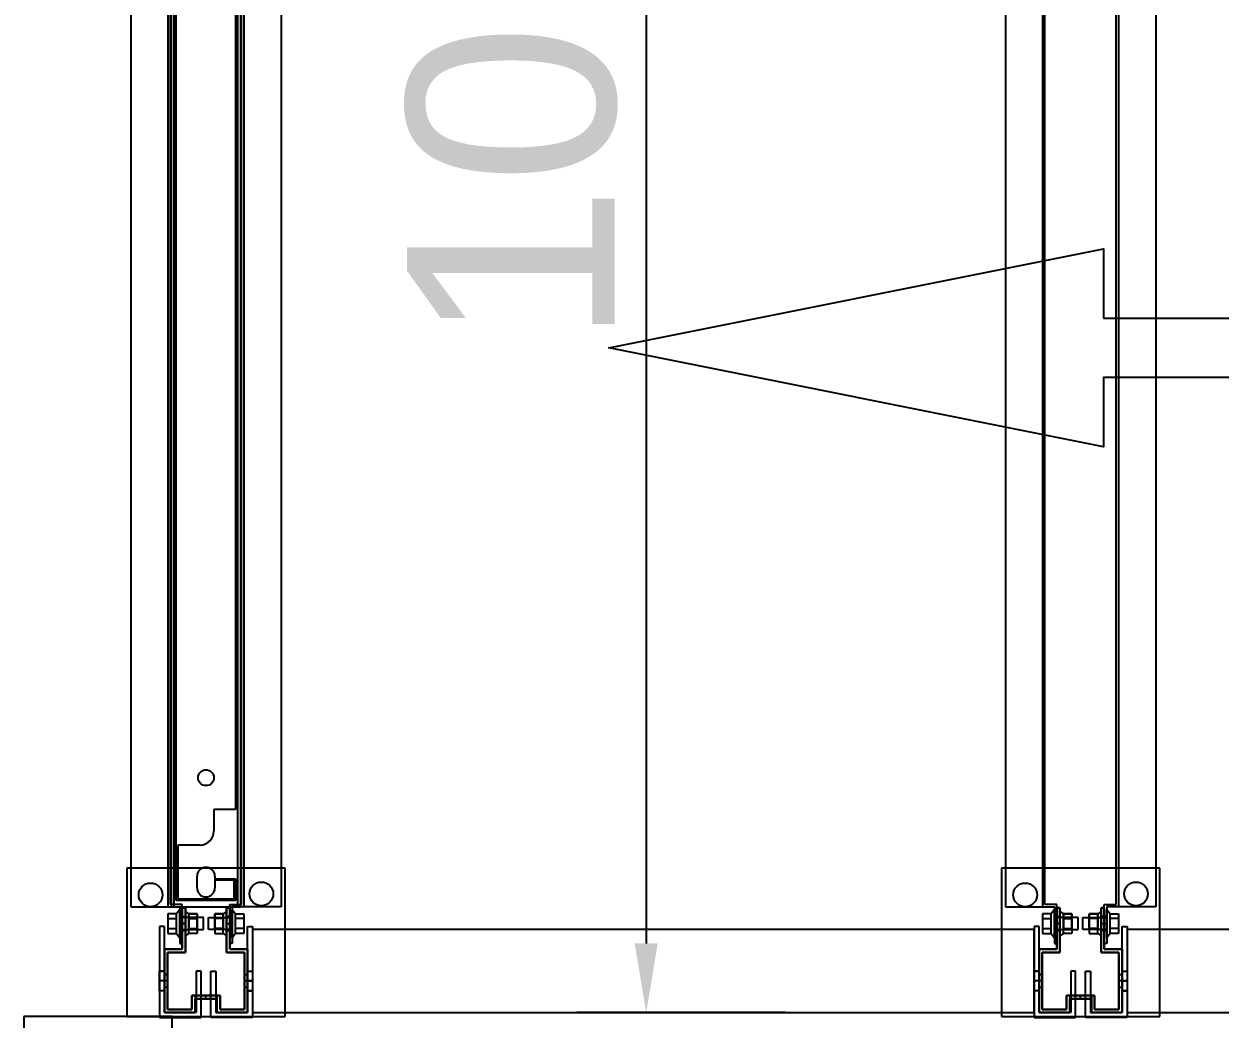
# Model space of a CAD drawing. Header units: millimetres. Extents: x 15382 to 37298, y 7351 to 31127.
# Drawn here: x 30853 to 31457, y 23389 to 23892 of the extents above; entities that cross this region are included whole.
import ezdxf

# ---------------------------------------------------------------- set-up
doc = ezdxf.new("R2010")
doc.units = ezdxf.units.MM
for name, color, linetype in [('111', 7, 'Continuous'), ('113', 3, 'Continuous'), ('114', 6, 'Continuous'), ('115', 30, 'Continuous'), ('116', 12, 'Continuous'), ('444-2', 5, 'Continuous'), ('6', 7, 'Continuous'), ('M40', 3, 'Continuous'), ('M6', 7, 'Continuous'), ('動線', 6, 'Continuous'), ('標註', 252, 'Continuous')]:
    doc.layers.add(name, color=color, linetype=linetype)
doc.styles.get("Standard").update_dxf_attribs({"font": 'arial.ttf'})
doc.dimstyles.new('ISO-25', dxfattribs={"dimtxt": 2.5, "dimasz": 2.5, "dimexe": 1.25, "dimexo": 0.625, "dimtad": 1, "dimtxsty": 'Standard', "dimcen": 2.5, "dimadec": 0, "dimazin": 0, "dimtfac": 1, "dimtmove": 0, "dimatfit": 3, "dimfxl": 1, "dimarcsym": 0})

# ---------------------------------------------------------------- blocks, each defined once
blk = doc.blocks.new('*D129')
at = {"layer": 'Defpoints', "color": 0, "transparency": 16777216}
for p in [(31244.66, 24392.57), (31167.3, 23392.57), (31244.66, 23392.57)]:
    blk.add_point(p, dxfattribs=at)
at = {"layer": '標註', "color": 0, "lineweight": -2, "transparency": 16777216}
for p, q in [((31237.66, 24392.57), (31132.3, 24392.57)), ((31167.3, 24357.57), (31167.3, 23427.57)), ((31237.66, 23392.57), (31132.3, 23392.57))]:
    blk.add_line(p, q, dxfattribs=at)
at = {"layer": '標註', "color": 0, "transparency": 16777216}
for points in [[(31161.47, 24357.57), (31173.14, 24357.57), (31167.3, 24392.57)], [(31161.47, 23427.57), (31173.14, 23427.57), (31167.3, 23392.57)]]:
    blk.add_solid(points, dxfattribs=at)
at = {"layer": '標註', "color": 0, "transparency": 16777216, "insert": (31099.69, 23892.57), "char_height": 105, "attachment_point": 5, "rotation": 90}
blk.add_mtext('1000', dxfattribs=at)

msp = doc.modelspace()

# ---------------------------------------------------------------- linework, layer by layer
at = {"layer": '111'}
for p, q in [((30927.218, 24340.065), (30927.218, 23446.065)), ((30927.218, 24340.065), (30927.218, 23446.065)), ((30962.418, 23446.065), (30962.418, 24340.065)), ((30962.418, 23446.065), (30962.418, 24340.065)), ((30940.318, 23455.565), (30940.318, 23461.565)), ((30940.318, 23455.565), (30940.318, 23461.565)), ((30944.818, 23466.065), (30944.818, 23466.065)), ((30944.818, 23466.065), (30944.818, 23466.065)), ((30949.318, 23461.565), (30949.318, 23455.565)), ((30949.318, 23461.565), (30949.318, 23455.565)), ((30944.818, 23451.065), (30944.818, 23451.065)), ((30944.818, 23451.065), (30944.818, 23451.065)), ((30927.218, 23446.065), (30962.418, 23446.065)), ((30927.218, 23446.065), (30962.418, 23446.065))]:
    msp.add_line(p, q, dxfattribs=at)
for centre, start, end in [((30944.818, 23461.565), 90, 180), ((30944.818, 23461.565), 90, 180), ((30944.818, 23461.565), 0, 90), ((30944.818, 23461.565), 0, 90), ((30944.818, 23455.565), 180, 270), ((30944.818, 23455.565), 180, 270), ((30944.818, 23455.565), 270, 0), ((30944.818, 23455.565), 270, 0)]:
    msp.add_arc(centre, 4.5, start, end, dxfattribs=at)
at = {"layer": '113'}
for p, q in [((30984.818, 23465.565), (30904.818, 23465.565)), ((30904.818, 23465.565), (30904.818, 23390.565)), ((30984.818, 23390.565), (30984.818, 23465.565)), ((31426.818, 23465.565), (31346.818, 23465.565)), ((31346.818, 23465.565), (31346.818, 23390.565)), ((31426.818, 23390.565), (31426.818, 23465.565)), ((30927.817, 23390.565), (30852.817, 23390.565)), ((30852.817, 23390.565), (30852.817, 23310.565)), ((30904.818, 23390.565), (30984.818, 23390.565)), ((30927.817, 23310.565), (30927.817, 23390.565)), ((31346.818, 23390.565), (31426.818, 23390.565))]:
    msp.add_line(p, q, dxfattribs=at)
at = {"layer": '113', "lineweight": -3}
for centre in [(30916.818, 23452.065), (30972.818, 23452.565), (31358.818, 23452.065), (31414.818, 23452.565)]:
    msp.add_circle(centre, 6, dxfattribs=at)
at = {"layer": '114'}
for points in [[(31363.318, 23434.565), (30968.318, 23434.565), (30968.318, 23392.565), (31363.318, 23392.565)], [(32285.318, 23434.565), (31410.318, 23434.565), (31410.318, 23392.565), (32285.318, 23392.565)]]:
    msp.add_lwpolyline(points, close=True, dxfattribs=at)
at = {"layer": '115'}
for p, q in [((30906.818, 24339.065), (30906.818, 23446.065)), ((30925.618, 24339.065), (30925.618, 23446.065)), ((30926.818, 23447.265), (30926.818, 24337.865)), ((30926.818, 23447.265), (30926.818, 24337.865)), ((30962.818, 23447.265), (30962.818, 24337.865)), ((30962.818, 23447.265), (30962.818, 24337.865)), ((30964.018, 24339.065), (30964.018, 23446.065)), ((30982.818, 24339.065), (30982.818, 23446.065)), ((31348.818, 24339.065), (31348.818, 23446.065)), ((31367.618, 24339.065), (31367.618, 23446.065)), ((31368.818, 23447.265), (31368.818, 24337.865)), ((31368.818, 23447.265), (31368.818, 24337.865)), ((31404.818, 23447.265), (31404.818, 24337.865)), ((31404.818, 23447.265), (31404.818, 24337.865)), ((31406.018, 24339.065), (31406.018, 23446.065)), ((31424.818, 24339.065), (31424.818, 23446.065)), ((30906.818, 23446.065), (30931.618, 23446.065)), ((30925.618, 23446.065), (30931.618, 23446.065)), ((30932.818, 23447.265), (30926.818, 23447.265)), ((30932.818, 23447.265), (30926.818, 23447.265)), ((30931.618, 23446.065), (30931.618, 23427.565)), ((30931.618, 23446.065), (30931.618, 23427.565)), ((30932.818, 23427.565), (30932.818, 23447.265)), ((30932.818, 23427.565), (30932.818, 23447.265)), ((30956.818, 23427.565), (30956.818, 23447.265)), ((30956.818, 23447.265), (30962.818, 23447.265)), ((30956.818, 23427.565), (30956.818, 23447.265)), ((30956.818, 23447.265), (30962.818, 23447.265)), ((30958.018, 23446.065), (30958.018, 23427.565)), ((30964.018, 23446.065), (30958.018, 23446.065)), ((30958.018, 23446.065), (30958.018, 23427.565)), ((30982.818, 23446.065), (30958.018, 23446.065)), ((31348.818, 23446.065), (31373.618, 23446.065)), ((31367.618, 23446.065), (31373.618, 23446.065)), ((31374.818, 23447.265), (31368.818, 23447.265)), ((31374.818, 23447.265), (31368.818, 23447.265)), ((31373.618, 23446.065), (31373.618, 23427.565)), ((31373.618, 23446.065), (31373.618, 23427.565)), ((31374.818, 23427.565), (31374.818, 23447.265)), ((31374.818, 23427.565), (31374.818, 23447.265)), ((31398.818, 23427.565), (31398.818, 23447.265)), ((31398.818, 23447.265), (31404.818, 23447.265)), ((31398.818, 23427.565), (31398.818, 23447.265)), ((31398.818, 23447.265), (31404.818, 23447.265)), ((31400.018, 23446.065), (31400.018, 23427.565)), ((31406.018, 23446.065), (31400.018, 23446.065)), ((31400.018, 23446.065), (31400.018, 23427.565)), ((31424.818, 23446.065), (31400.018, 23446.065)), ((30931.618, 23427.565), (30932.818, 23427.565)), ((30931.618, 23427.565), (30932.818, 23427.565)), ((30958.018, 23427.565), (30956.818, 23427.565)), ((30958.018, 23427.565), (30956.818, 23427.565)), ((31373.618, 23427.565), (31374.818, 23427.565)), ((31373.618, 23427.565), (31374.818, 23427.565)), ((31400.018, 23427.565), (31398.818, 23427.565)), ((31400.018, 23427.565), (31398.818, 23427.565))]:
    msp.add_line(p, q, dxfattribs=at)
at = {"layer": '115', "lineweight": -3}
for p, q in [((30931.618, 23434.065), (30931.618, 23441.065)), ((30931.618, 23441.065), (30932.818, 23441.065)), ((30931.618, 23437.565), (30931.618, 23441.065)), ((30931.618, 23441.065), (30932.818, 23441.065)), ((30932.818, 23437.565), (30931.618, 23437.565)), ((30932.818, 23441.065), (30932.818, 23434.065)), ((30932.818, 23441.065), (30932.818, 23437.565)), ((30958.018, 23441.065), (30956.818, 23441.065)), ((30956.818, 23441.065), (30956.818, 23434.065)), ((30958.018, 23441.065), (30956.818, 23441.065)), ((30956.818, 23441.065), (30956.818, 23437.565)), ((30956.818, 23437.565), (30958.018, 23437.565)), ((30958.018, 23434.065), (30958.018, 23441.065)), ((30958.018, 23437.565), (30958.018, 23441.065)), ((31373.618, 23434.065), (31373.618, 23441.065)), ((31373.618, 23441.065), (31374.818, 23441.065)), ((31373.618, 23437.565), (31373.618, 23441.065)), ((31373.618, 23441.065), (31374.818, 23441.065)), ((31374.818, 23437.565), (31373.618, 23437.565)), ((31374.818, 23441.065), (31374.818, 23434.065)), ((31374.818, 23441.065), (31374.818, 23437.565)), ((31400.018, 23441.065), (31398.818, 23441.065)), ((31398.818, 23441.065), (31398.818, 23434.065)), ((31400.018, 23441.065), (31398.818, 23441.065)), ((31398.818, 23441.065), (31398.818, 23437.565)), ((31398.818, 23437.565), (31400.018, 23437.565)), ((31400.018, 23434.065), (31400.018, 23441.065)), ((31400.018, 23437.565), (31400.018, 23441.065)), ((30932.818, 23434.065), (30931.618, 23434.065)), ((30956.818, 23434.065), (30958.018, 23434.065)), ((31374.818, 23434.065), (31373.618, 23434.065)), ((31398.818, 23434.065), (31400.018, 23434.065))]:
    msp.add_line(p, q, dxfattribs=at)
at = {"layer": '116'}
for p, q in [((30923.818, 23436.065), (30921.318, 23436.065)), ((30921.318, 23436.065), (30921.318, 23390.065)), ((30923.818, 23392.565), (30923.818, 23436.065)), ((30965.818, 23392.565), (30965.818, 23436.065)), ((30965.818, 23436.065), (30968.318, 23436.065)), ((30968.318, 23436.065), (30968.318, 23390.065)), ((31365.818, 23436.065), (31363.318, 23436.065)), ((31363.318, 23436.065), (31363.318, 23390.065)), ((31365.818, 23392.565), (31365.818, 23436.065)), ((31407.818, 23392.565), (31407.818, 23436.065)), ((31407.818, 23436.065), (31410.318, 23436.065)), ((31410.318, 23436.065), (31410.318, 23390.065)), ((30923.818, 23413.543), (30921.318, 23413.543)), ((30942.318, 23413.565), (30939.818, 23413.565)), ((30939.818, 23413.565), (30939.818, 23392.565)), ((30942.318, 23390.065), (30942.318, 23413.565)), ((30947.318, 23390.065), (30947.318, 23413.565)), ((30947.318, 23413.565), (30949.818, 23413.565)), ((30949.818, 23413.565), (30949.818, 23392.565)), ((30965.818, 23413.543), (30968.318, 23413.543)), ((31365.818, 23413.543), (31363.318, 23413.543)), ((31384.318, 23413.565), (31381.818, 23413.565)), ((31381.818, 23413.565), (31381.818, 23392.565)), ((31384.318, 23390.065), (31384.318, 23413.565)), ((31389.318, 23390.065), (31389.318, 23413.565)), ((31389.318, 23413.565), (31391.818, 23413.565)), ((31391.818, 23413.565), (31391.818, 23392.565)), ((31407.818, 23413.543), (31410.318, 23413.543)), ((30923.818, 23408.565), (30921.318, 23408.565)), ((30965.818, 23408.565), (30968.318, 23408.565)), ((31365.818, 23408.565), (31363.318, 23408.565)), ((31407.818, 23408.565), (31410.318, 23408.565)), ((30923.818, 23403.587), (30921.318, 23403.587)), ((30965.818, 23403.587), (30968.318, 23403.587)), ((31365.818, 23403.587), (31363.318, 23403.587)), ((31407.818, 23403.587), (31410.318, 23403.587)), ((30921.318, 23390.065), (30940.818, 23390.065)), ((30939.818, 23392.565), (30923.818, 23392.565)), ((30939.818, 23390.065), (30942.318, 23390.065)), ((30949.818, 23390.065), (30947.318, 23390.065)), ((30968.318, 23390.065), (30948.818, 23390.065)), ((30949.818, 23392.565), (30965.818, 23392.565)), ((31363.318, 23390.065), (31382.818, 23390.065)), ((31381.818, 23392.565), (31365.818, 23392.565)), ((31381.818, 23390.065), (31384.318, 23390.065)), ((31391.818, 23390.065), (31389.318, 23390.065)), ((31410.318, 23390.065), (31390.818, 23390.065)), ((31391.818, 23392.565), (31407.818, 23392.565))]:
    msp.add_line(p, q, dxfattribs=at)
at = {"layer": '116', "lineweight": -3}
for p, q in [((30921.318, 23403.587), (30921.318, 23413.543)), ((30921.318, 23413.543), (30923.818, 23413.543)), ((30921.318, 23408.565), (30921.318, 23413.543)), ((30921.318, 23413.543), (30923.818, 23413.543)), ((30923.818, 23413.543), (30923.818, 23403.587)), ((30923.818, 23413.543), (30923.818, 23408.565)), ((30965.818, 23408.565), (30965.818, 23413.543)), ((30965.818, 23413.543), (30968.318, 23413.543)), ((30965.818, 23403.587), (30965.818, 23413.543)), ((30965.818, 23413.543), (30968.318, 23413.543)), ((30968.318, 23413.543), (30968.318, 23408.565)), ((30968.318, 23413.543), (30968.318, 23403.587)), ((31363.318, 23403.587), (31363.318, 23413.543)), ((31363.318, 23413.543), (31365.818, 23413.543)), ((31363.318, 23408.565), (31363.318, 23413.543)), ((31363.318, 23413.543), (31365.818, 23413.543)), ((31365.818, 23413.543), (31365.818, 23403.587)), ((31365.818, 23413.543), (31365.818, 23408.565)), ((31407.818, 23408.565), (31407.818, 23413.543)), ((31407.818, 23413.543), (31410.318, 23413.543)), ((31407.818, 23403.587), (31407.818, 23413.543)), ((31407.818, 23413.543), (31410.318, 23413.543)), ((31410.318, 23413.543), (31410.318, 23408.565)), ((31410.318, 23413.543), (31410.318, 23403.587)), ((30923.818, 23408.565), (30921.318, 23408.565)), ((30968.318, 23408.565), (30965.818, 23408.565)), ((31365.818, 23408.565), (31363.318, 23408.565)), ((31410.318, 23408.565), (31407.818, 23408.565)), ((30923.818, 23403.587), (30921.318, 23403.587)), ((30968.318, 23403.587), (30965.818, 23403.587)), ((31365.818, 23403.587), (31363.318, 23403.587)), ((31410.318, 23403.587), (31407.818, 23403.587))]:
    msp.add_line(p, q, dxfattribs=at)
at = {"layer": '444-2'}
for p, q in [((30929.818, 23449.265), (30929.818, 23993.265)), ((30959.818, 23947.265), (30959.818, 23495.265)), ((30959.818, 23495.265), (30948.818, 23495.265)), ((30948.818, 23495.265), (30948.818, 23484.265)), ((30941.818, 23477.265), (30930.618, 23477.265)), ((30930.618, 23477.265), (30930.618, 23450.065)), ((30949.818, 23459.465), (30949.818, 23460.265)), ((30949.818, 23460.265), (30959.818, 23460.265)), ((30959.018, 23459.465), (30949.818, 23459.465)), ((30959.018, 23450.065), (30959.018, 23459.465)), ((30959.818, 23460.265), (30959.818, 23449.265)), ((30929.818, 23449.265), (30929.818, 23450.065)), ((30930.618, 23449.265), (30929.818, 23449.265)), ((30959.818, 23449.265), (30929.818, 23449.265)), ((30930.618, 23450.065), (30959.018, 23450.065))]:
    msp.add_line(p, q, dxfattribs=at)
msp.add_circle((30944.818, 23511.265), 4, dxfattribs=at)
msp.add_arc((30941.818, 23484.265), 7, 270, 0, dxfattribs=at)
at = {"layer": '6'}
for p, q in [((30927.218, 24340.065), (30927.218, 23446.065)), ((30928.818, 23446.065), (30928.818, 24340.065)), ((30960.818, 24340.065), (30960.818, 23446.065)), ((30962.418, 23446.065), (30962.418, 24340.065)), ((30927.218, 23446.065), (30928.818, 23446.065)), ((30960.818, 23446.065), (30962.418, 23446.065))]:
    msp.add_line(p, q, dxfattribs=at)
at = {"layer": 'M40'}
for p, q in [((30934.418, 23445.565), (30932.818, 23445.565)), ((30932.818, 23445.565), (30932.818, 23424.565)), ((30932.818, 23424.565), (30932.818, 23445.565)), ((30932.818, 23445.565), (30934.418, 23445.565)), ((30934.418, 23422.965), (30934.418, 23445.565)), ((30934.418, 23445.565), (30934.418, 23422.965)), ((30956.818, 23445.565), (30955.218, 23445.565)), ((30955.218, 23445.565), (30955.218, 23422.965)), ((30955.218, 23422.965), (30955.218, 23445.565)), ((30955.218, 23445.565), (30956.818, 23445.565)), ((30956.818, 23424.565), (30956.818, 23445.565)), ((30956.818, 23445.565), (30956.818, 23424.565)), ((31376.418, 23445.565), (31374.818, 23445.565)), ((31374.818, 23445.565), (31374.818, 23424.565)), ((31374.818, 23424.565), (31374.818, 23445.565)), ((31374.818, 23445.565), (31376.418, 23445.565)), ((31376.418, 23422.965), (31376.418, 23445.565)), ((31376.418, 23445.565), (31376.418, 23422.965)), ((31398.818, 23445.565), (31397.218, 23445.565)), ((31397.218, 23445.565), (31397.218, 23422.965)), ((31397.218, 23422.965), (31397.218, 23445.565)), ((31397.218, 23445.565), (31398.818, 23445.565)), ((31398.818, 23424.565), (31398.818, 23445.565)), ((31398.818, 23445.565), (31398.818, 23424.565)), ((30932.818, 23441.065), (30934.418, 23441.065)), ((30932.818, 23437.565), (30934.418, 23437.565)), ((30955.218, 23441.065), (30956.818, 23441.065)), ((30955.218, 23437.565), (30956.818, 23437.565)), ((31374.818, 23441.065), (31376.418, 23441.065)), ((31374.818, 23437.565), (31376.418, 23437.565)), ((31397.218, 23441.065), (31398.818, 23441.065)), ((31397.218, 23437.565), (31398.818, 23437.565)), ((30932.818, 23434.065), (30934.418, 23434.065)), ((30955.218, 23434.065), (30956.818, 23434.065)), ((31374.818, 23434.065), (31376.418, 23434.065)), ((31397.218, 23434.065), (31398.818, 23434.065)), ((30932.818, 23424.565), (30923.818, 23424.565)), ((30923.818, 23424.565), (30923.818, 23392.565)), ((30923.818, 23392.565), (30923.818, 23424.565)), ((30923.818, 23424.565), (30932.818, 23424.565)), ((30934.418, 23422.965), (30934.418, 23424.565)), ((30955.218, 23422.965), (30955.218, 23424.565)), ((30965.818, 23424.565), (30956.818, 23424.565)), ((30956.818, 23424.565), (30965.818, 23424.565)), ((30965.818, 23392.565), (30965.818, 23424.565)), ((30965.818, 23424.565), (30965.818, 23392.565)), ((31374.818, 23424.565), (31365.818, 23424.565)), ((31365.818, 23424.565), (31365.818, 23392.565)), ((31365.818, 23392.565), (31365.818, 23424.565)), ((31365.818, 23424.565), (31374.818, 23424.565)), ((31376.418, 23422.965), (31376.418, 23424.565)), ((31397.218, 23422.965), (31397.218, 23424.565)), ((31407.818, 23424.565), (31398.818, 23424.565)), ((31398.818, 23424.565), (31407.818, 23424.565)), ((31407.818, 23392.565), (31407.818, 23424.565)), ((31407.818, 23424.565), (31407.818, 23392.565)), ((30925.418, 23394.165), (30925.418, 23422.965)), ((30925.418, 23422.965), (30934.418, 23422.965)), ((30934.418, 23422.965), (30925.418, 23422.965)), ((30925.418, 23422.965), (30925.418, 23394.165)), ((30932.818, 23422.965), (30934.418, 23422.965)), ((30955.218, 23422.965), (30964.218, 23422.965)), ((30956.818, 23422.965), (30955.218, 23422.965)), ((30964.218, 23422.965), (30955.218, 23422.965)), ((30964.218, 23422.965), (30964.218, 23394.165)), ((30964.218, 23394.165), (30964.218, 23422.965)), ((31367.418, 23394.165), (31367.418, 23422.965)), ((31367.418, 23422.965), (31376.418, 23422.965)), ((31376.418, 23422.965), (31367.418, 23422.965)), ((31367.418, 23422.965), (31367.418, 23394.165)), ((31374.818, 23422.965), (31376.418, 23422.965)), ((31397.218, 23422.965), (31406.218, 23422.965)), ((31398.818, 23422.965), (31397.218, 23422.965)), ((31406.218, 23422.965), (31397.218, 23422.965)), ((31406.218, 23422.965), (31406.218, 23394.165)), ((31406.218, 23394.165), (31406.218, 23422.965)), ((30925.418, 23411.815), (30923.818, 23411.815)), ((30925.418, 23408.565), (30923.818, 23408.565)), ((31367.418, 23411.815), (31365.818, 23411.815)), ((31367.418, 23408.565), (31365.818, 23408.565)), ((30925.418, 23405.315), (30923.818, 23405.315)), ((30951.918, 23401.165), (30937.718, 23401.165)), ((30937.718, 23401.165), (30937.718, 23394.165)), ((30937.718, 23394.165), (30937.718, 23401.165)), ((30937.718, 23401.165), (30951.918, 23401.165)), ((30950.318, 23399.565), (30950.318, 23401.165)), ((30951.918, 23394.165), (30951.918, 23401.165)), ((30951.918, 23401.165), (30951.918, 23394.165)), ((31367.418, 23405.315), (31365.818, 23405.315)), ((31393.918, 23401.165), (31379.718, 23401.165)), ((31379.718, 23401.165), (31379.718, 23394.165)), ((31379.718, 23394.165), (31379.718, 23401.165)), ((31379.718, 23401.165), (31393.918, 23401.165)), ((31392.318, 23399.565), (31392.318, 23401.165)), ((31393.918, 23394.165), (31393.918, 23401.165)), ((31393.918, 23401.165), (31393.918, 23394.165)), ((30937.718, 23394.165), (30925.418, 23394.165)), ((30925.418, 23394.165), (30937.718, 23394.165)), ((30939.318, 23392.565), (30939.318, 23399.565)), ((30939.318, 23399.565), (30950.318, 23399.565)), ((30950.318, 23399.565), (30939.318, 23399.565)), ((30939.318, 23399.565), (30939.318, 23392.565)), ((30950.318, 23399.565), (30950.318, 23392.565)), ((30950.318, 23392.565), (30950.318, 23399.565)), ((30964.218, 23394.165), (30951.918, 23394.165)), ((30951.918, 23394.165), (30964.218, 23394.165)), ((31379.718, 23394.165), (31367.418, 23394.165)), ((31367.418, 23394.165), (31379.718, 23394.165)), ((31381.318, 23392.565), (31381.318, 23399.565)), ((31381.318, 23399.565), (31392.318, 23399.565)), ((31392.318, 23399.565), (31381.318, 23399.565)), ((31381.318, 23399.565), (31381.318, 23392.565)), ((31392.318, 23399.565), (31392.318, 23392.565)), ((31392.318, 23392.565), (31392.318, 23399.565)), ((31406.218, 23394.165), (31393.918, 23394.165)), ((31393.918, 23394.165), (31406.218, 23394.165)), ((30923.818, 23392.565), (30939.318, 23392.565)), ((30939.318, 23392.565), (30923.818, 23392.565)), ((30950.318, 23392.565), (30965.818, 23392.565)), ((30965.818, 23392.565), (30950.318, 23392.565)), ((31365.818, 23392.565), (31381.318, 23392.565)), ((31381.318, 23392.565), (31365.818, 23392.565)), ((31392.318, 23392.565), (31407.818, 23392.565)), ((31407.818, 23392.565), (31392.318, 23392.565))]:
    msp.add_line(p, q, dxfattribs=at)
at = {"layer": 'M40', "lineweight": -3}
for p, q in [((30932.818, 23434.065), (30932.818, 23441.065)), ((30932.818, 23441.065), (30934.418, 23441.065)), ((30932.818, 23437.565), (30932.818, 23441.065)), ((30932.818, 23441.065), (30934.418, 23441.065)), ((30934.418, 23437.565), (30932.818, 23437.565)), ((30934.418, 23441.065), (30934.418, 23434.065)), ((30934.418, 23441.065), (30934.418, 23437.565)), ((30956.818, 23441.065), (30955.218, 23441.065)), ((30955.218, 23441.065), (30955.218, 23434.065)), ((30956.818, 23441.065), (30955.218, 23441.065)), ((30955.218, 23441.065), (30955.218, 23437.565)), ((30955.218, 23437.565), (30956.818, 23437.565)), ((30956.818, 23434.065), (30956.818, 23441.065)), ((30956.818, 23437.565), (30956.818, 23441.065)), ((31374.818, 23434.065), (31374.818, 23441.065)), ((31374.818, 23441.065), (31376.418, 23441.065)), ((31374.818, 23437.565), (31374.818, 23441.065)), ((31374.818, 23441.065), (31376.418, 23441.065)), ((31376.418, 23437.565), (31374.818, 23437.565)), ((31376.418, 23441.065), (31376.418, 23434.065)), ((31376.418, 23441.065), (31376.418, 23437.565)), ((31398.818, 23441.065), (31397.218, 23441.065)), ((31397.218, 23441.065), (31397.218, 23434.065)), ((31398.818, 23441.065), (31397.218, 23441.065)), ((31397.218, 23441.065), (31397.218, 23437.565)), ((31397.218, 23437.565), (31398.818, 23437.565)), ((31398.818, 23434.065), (31398.818, 23441.065)), ((31398.818, 23437.565), (31398.818, 23441.065)), ((30934.418, 23434.065), (30932.818, 23434.065)), ((30955.218, 23434.065), (30956.818, 23434.065)), ((31376.418, 23434.065), (31374.818, 23434.065)), ((31397.218, 23434.065), (31398.818, 23434.065)), ((30923.818, 23405.315), (30923.818, 23411.815)), ((30923.818, 23411.815), (30925.418, 23411.815)), ((30923.818, 23408.565), (30923.818, 23411.815)), ((30923.818, 23411.815), (30925.418, 23411.815)), ((30925.418, 23408.565), (30923.818, 23408.565)), ((30925.418, 23411.815), (30925.418, 23405.315)), ((30925.418, 23411.815), (30925.418, 23408.565)), ((30964.218, 23405.315), (30964.218, 23411.815)), ((30964.218, 23411.815), (30965.818, 23411.815)), ((30964.218, 23408.565), (30964.218, 23411.815)), ((30964.218, 23411.815), (30965.818, 23411.815)), ((30965.818, 23408.565), (30964.218, 23408.565)), ((30965.818, 23411.815), (30965.818, 23405.315)), ((30965.818, 23411.815), (30965.818, 23408.565)), ((31365.818, 23405.315), (31365.818, 23411.815)), ((31365.818, 23411.815), (31367.418, 23411.815)), ((31365.818, 23408.565), (31365.818, 23411.815)), ((31365.818, 23411.815), (31367.418, 23411.815)), ((31367.418, 23408.565), (31365.818, 23408.565)), ((31367.418, 23411.815), (31367.418, 23405.315)), ((31367.418, 23411.815), (31367.418, 23408.565)), ((31406.218, 23405.315), (31406.218, 23411.815)), ((31406.218, 23411.815), (31407.818, 23411.815)), ((31406.218, 23408.565), (31406.218, 23411.815)), ((31406.218, 23411.815), (31407.818, 23411.815)), ((31407.818, 23408.565), (31406.218, 23408.565)), ((31407.818, 23411.815), (31407.818, 23405.315)), ((31407.818, 23411.815), (31407.818, 23408.565)), ((30925.418, 23405.315), (30923.818, 23405.315)), ((30950.318, 23401.165), (30939.318, 23401.165)), ((30939.318, 23401.165), (30939.318, 23399.565)), ((30944.818, 23401.165), (30950.318, 23401.165)), ((30944.818, 23399.565), (30944.818, 23401.165)), ((30950.318, 23399.565), (30950.318, 23401.165)), ((30950.318, 23401.165), (30950.318, 23399.565)), ((30965.818, 23405.315), (30964.218, 23405.315)), ((31367.418, 23405.315), (31365.818, 23405.315)), ((31392.318, 23401.165), (31381.318, 23401.165)), ((31381.318, 23401.165), (31381.318, 23399.565)), ((31386.818, 23401.165), (31392.318, 23401.165)), ((31386.818, 23399.565), (31386.818, 23401.165)), ((31392.318, 23399.565), (31392.318, 23401.165)), ((31392.318, 23401.165), (31392.318, 23399.565)), ((31407.818, 23405.315), (31406.218, 23405.315)), ((30939.318, 23399.565), (30950.318, 23399.565)), ((30950.318, 23399.565), (30944.818, 23399.565)), ((31381.318, 23399.565), (31392.318, 23399.565)), ((31392.318, 23399.565), (31386.818, 23399.565))]:
    msp.add_line(p, q, dxfattribs=at)
at = {"layer": 'M6'}
for p, q in [((30929.918, 23442.565), (30925.618, 23442.565)), ((30925.618, 23442.565), (30925.618, 23432.565)), ((30929.918, 23442.565), (30925.618, 23442.565)), ((30925.618, 23442.565), (30925.618, 23432.565)), ((30931.418, 23444.565), (30929.918, 23442.565)), ((30929.918, 23432.565), (30929.918, 23442.565)), ((30931.618, 23444.565), (30931.418, 23444.565)), ((30931.618, 23440.565), (30931.618, 23444.565)), ((30934.418, 23431.565), (30934.418, 23443.565)), ((30934.418, 23443.565), (30934.618, 23443.565)), ((30934.618, 23443.565), (30936.118, 23442.565)), ((30936.118, 23442.565), (30940.418, 23442.565)), ((30936.118, 23432.565), (30936.118, 23442.565)), ((30936.118, 23442.565), (30940.418, 23442.565)), ((30940.418, 23442.565), (30936.118, 23442.565)), ((30936.118, 23442.565), (30936.118, 23435.065)), ((30940.418, 23442.565), (30940.418, 23432.565)), ((30940.418, 23442.565), (30940.418, 23432.565)), ((30940.418, 23435.065), (30940.418, 23442.565)), ((30953.518, 23442.565), (30949.218, 23442.565)), ((30949.218, 23442.565), (30949.218, 23432.565)), ((30953.518, 23442.565), (30949.218, 23442.565)), ((30949.218, 23442.565), (30949.218, 23432.565)), ((30949.218, 23442.565), (30953.518, 23442.565)), ((30949.218, 23435.065), (30949.218, 23442.565)), ((30955.018, 23443.565), (30953.518, 23442.565)), ((30953.518, 23432.565), (30953.518, 23442.565)), ((30953.518, 23442.565), (30953.518, 23435.065)), ((30955.218, 23443.565), (30955.018, 23443.565)), ((30955.218, 23431.565), (30955.218, 23443.565)), ((30958.018, 23440.565), (30958.018, 23444.565)), ((30958.018, 23444.565), (30958.218, 23444.565)), ((30958.218, 23444.565), (30959.718, 23442.565)), ((30959.718, 23442.565), (30964.018, 23442.565)), ((30959.718, 23432.565), (30959.718, 23442.565)), ((30959.718, 23442.565), (30964.018, 23442.565)), ((30964.018, 23442.565), (30964.018, 23432.565)), ((30964.018, 23442.565), (30964.018, 23432.565)), ((31371.918, 23442.565), (31367.618, 23442.565)), ((31367.618, 23442.565), (31367.618, 23432.565)), ((31371.918, 23442.565), (31367.618, 23442.565)), ((31367.618, 23442.565), (31367.618, 23432.565)), ((31373.418, 23444.565), (31371.918, 23442.565)), ((31371.918, 23432.565), (31371.918, 23442.565)), ((31373.618, 23444.565), (31373.418, 23444.565)), ((31373.618, 23440.565), (31373.618, 23444.565)), ((31376.418, 23431.565), (31376.418, 23443.565)), ((31376.418, 23443.565), (31376.618, 23443.565)), ((31376.618, 23443.565), (31378.118, 23442.565)), ((31378.118, 23442.565), (31382.418, 23442.565)), ((31378.118, 23432.565), (31378.118, 23442.565)), ((31378.118, 23442.565), (31382.418, 23442.565)), ((31382.418, 23442.565), (31378.118, 23442.565)), ((31378.118, 23442.565), (31378.118, 23435.065)), ((31382.418, 23442.565), (31382.418, 23432.565)), ((31382.418, 23442.565), (31382.418, 23432.565)), ((31382.418, 23435.065), (31382.418, 23442.565)), ((31395.518, 23442.565), (31391.218, 23442.565)), ((31391.218, 23442.565), (31391.218, 23432.565)), ((31395.518, 23442.565), (31391.218, 23442.565)), ((31391.218, 23442.565), (31391.218, 23432.565)), ((31391.218, 23442.565), (31395.518, 23442.565)), ((31391.218, 23435.065), (31391.218, 23442.565)), ((31397.018, 23443.565), (31395.518, 23442.565)), ((31395.518, 23432.565), (31395.518, 23442.565)), ((31395.518, 23442.565), (31395.518, 23435.065)), ((31397.218, 23443.565), (31397.018, 23443.565)), ((31397.218, 23431.565), (31397.218, 23443.565)), ((31400.018, 23440.565), (31400.018, 23444.565)), ((31400.018, 23444.565), (31400.218, 23444.565)), ((31400.218, 23444.565), (31401.718, 23442.565)), ((31401.718, 23442.565), (31406.018, 23442.565)), ((31401.718, 23432.565), (31401.718, 23442.565)), ((31401.718, 23442.565), (31406.018, 23442.565)), ((31406.018, 23442.565), (31406.018, 23432.565)), ((31406.018, 23442.565), (31406.018, 23432.565)), ((30925.618, 23440.065), (30929.918, 23440.065)), ((30943.618, 23440.565), (30931.618, 23440.565)), ((30936.118, 23432.565), (30936.118, 23440.065)), ((30936.118, 23440.065), (30940.418, 23440.065)), ((30940.418, 23440.065), (30940.418, 23432.565)), ((30943.618, 23434.565), (30943.618, 23440.565)), ((30946.018, 23434.565), (30946.018, 23440.565)), ((30946.018, 23440.565), (30958.018, 23440.565)), ((30953.518, 23440.065), (30949.218, 23440.065)), ((30949.218, 23440.065), (30949.218, 23432.565)), ((30953.518, 23432.565), (30953.518, 23440.065)), ((30964.018, 23440.065), (30959.718, 23440.065)), ((31367.618, 23440.065), (31371.918, 23440.065)), ((31385.618, 23440.565), (31373.618, 23440.565)), ((31378.118, 23432.565), (31378.118, 23440.065)), ((31378.118, 23440.065), (31382.418, 23440.065)), ((31382.418, 23440.065), (31382.418, 23432.565)), ((31385.618, 23434.565), (31385.618, 23440.565)), ((31388.018, 23434.565), (31388.018, 23440.565)), ((31388.018, 23440.565), (31400.018, 23440.565)), ((31395.518, 23440.065), (31391.218, 23440.065)), ((31391.218, 23440.065), (31391.218, 23432.565)), ((31395.518, 23432.565), (31395.518, 23440.065)), ((31406.018, 23440.065), (31401.718, 23440.065)), ((30925.618, 23435.065), (30929.918, 23435.065)), ((30925.618, 23432.565), (30929.918, 23432.565)), ((30925.618, 23432.565), (30929.918, 23432.565)), ((30929.918, 23432.565), (30931.418, 23430.565)), ((30931.418, 23430.565), (30931.618, 23430.565)), ((30931.618, 23434.565), (30943.618, 23434.565)), ((30931.618, 23430.565), (30931.618, 23434.565)), ((30934.618, 23431.565), (30934.418, 23431.565)), ((30936.118, 23432.565), (30934.618, 23431.565)), ((30936.118, 23435.065), (30940.418, 23435.065)), ((30940.418, 23432.565), (30936.118, 23432.565)), ((30940.418, 23432.565), (30936.118, 23432.565)), ((30940.418, 23432.565), (30936.118, 23432.565)), ((30958.018, 23434.565), (30946.018, 23434.565)), ((30953.518, 23435.065), (30949.218, 23435.065)), ((30949.218, 23432.565), (30953.518, 23432.565)), ((30949.218, 23432.565), (30953.518, 23432.565)), ((30949.218, 23432.565), (30953.518, 23432.565)), ((30953.518, 23432.565), (30955.018, 23431.565)), ((30955.018, 23431.565), (30955.218, 23431.565)), ((30958.018, 23430.565), (30958.018, 23434.565)), ((30958.218, 23430.565), (30958.018, 23430.565)), ((30959.718, 23432.565), (30958.218, 23430.565)), ((30964.018, 23435.065), (30959.718, 23435.065)), ((30964.018, 23432.565), (30959.718, 23432.565)), ((30964.018, 23432.565), (30959.718, 23432.565)), ((31367.618, 23435.065), (31371.918, 23435.065)), ((31367.618, 23432.565), (31371.918, 23432.565)), ((31367.618, 23432.565), (31371.918, 23432.565)), ((31371.918, 23432.565), (31373.418, 23430.565)), ((31373.418, 23430.565), (31373.618, 23430.565)), ((31373.618, 23434.565), (31385.618, 23434.565)), ((31373.618, 23430.565), (31373.618, 23434.565)), ((31376.618, 23431.565), (31376.418, 23431.565)), ((31378.118, 23432.565), (31376.618, 23431.565)), ((31378.118, 23435.065), (31382.418, 23435.065)), ((31382.418, 23432.565), (31378.118, 23432.565)), ((31382.418, 23432.565), (31378.118, 23432.565)), ((31382.418, 23432.565), (31378.118, 23432.565)), ((31400.018, 23434.565), (31388.018, 23434.565)), ((31395.518, 23435.065), (31391.218, 23435.065)), ((31391.218, 23432.565), (31395.518, 23432.565)), ((31391.218, 23432.565), (31395.518, 23432.565)), ((31391.218, 23432.565), (31395.518, 23432.565)), ((31395.518, 23432.565), (31397.018, 23431.565)), ((31397.018, 23431.565), (31397.218, 23431.565)), ((31400.018, 23430.565), (31400.018, 23434.565)), ((31400.218, 23430.565), (31400.018, 23430.565)), ((31401.718, 23432.565), (31400.218, 23430.565)), ((31406.018, 23435.065), (31401.718, 23435.065)), ((31406.018, 23432.565), (31401.718, 23432.565)), ((31406.018, 23432.565), (31401.718, 23432.565))]:
    msp.add_line(p, q, dxfattribs=at)
at = {"layer": '動線', "lineweight": -3}
msp.add_lwpolyline([(31398.427, 23743.565), (31576.064, 23743.565), (31576.064, 23713.565), (31398.427, 23713.565), (31398.427, 23678.565), (31148.427, 23728.565), (31398.427, 23778.565), (31398.427, 23743.565)], dxfattribs=at)

# ---------------------------------------------------------------- dimensions: what is measured, and where the dimension line sits
at = {"layer": '標註', "color": 8}
dim = msp.add_linear_dim(base=(31167.304, 23392.565), p1=(31244.655, 24392.565), p2=(31244.655, 23392.565), angle=270, dimstyle='ISO-25', override={"dimscale": 70, "dimtxt": 1.5, "dimasz": 0.5, "dimexe": 0.5, "dimexo": 0.1, "dimgap": 0.2}, dxfattribs=at)
dim.commit()
dim.dimension.update_dxf_attribs({"geometry": '*D129', "text_midpoint": (31099.694, 23892.565)})

doc.saveas('drawing.dxf')
